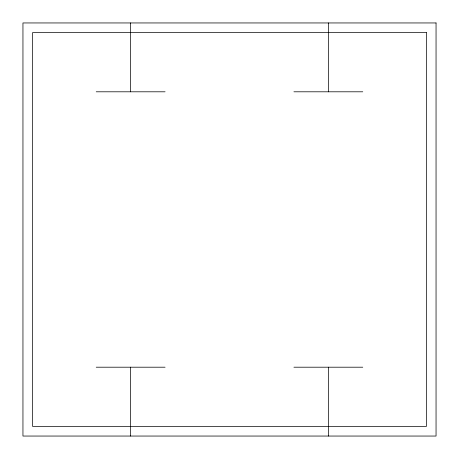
<?xml version="1.0" encoding="UTF-8"?>
<svg xmlns="http://www.w3.org/2000/svg" width="459" height="459" viewBox="0 0 459 459"><rect width="100%" height="100%" fill="white"/><g stroke="black" fill="none" stroke-linecap="round" stroke-linejoin="round"><path stroke-width="0.69" d="M96.229 91.8L165.079 91.8M293.921 91.8L362.771 91.8M96.229 367.2L165.079 367.2M293.921 367.2L362.771 367.2M328.346 22.95L328.346 91.8M328.346 367.2L328.346 436.05M130.654 22.95L130.654 91.8M130.654 367.2L130.654 436.05M436.05 22.95L22.95 22.95L22.95 436.05L436.05 436.05L436.05 22.95M426.411 32.589L32.589 32.589L32.589 426.411L426.411 426.411L426.411 32.589"/></g></svg>
